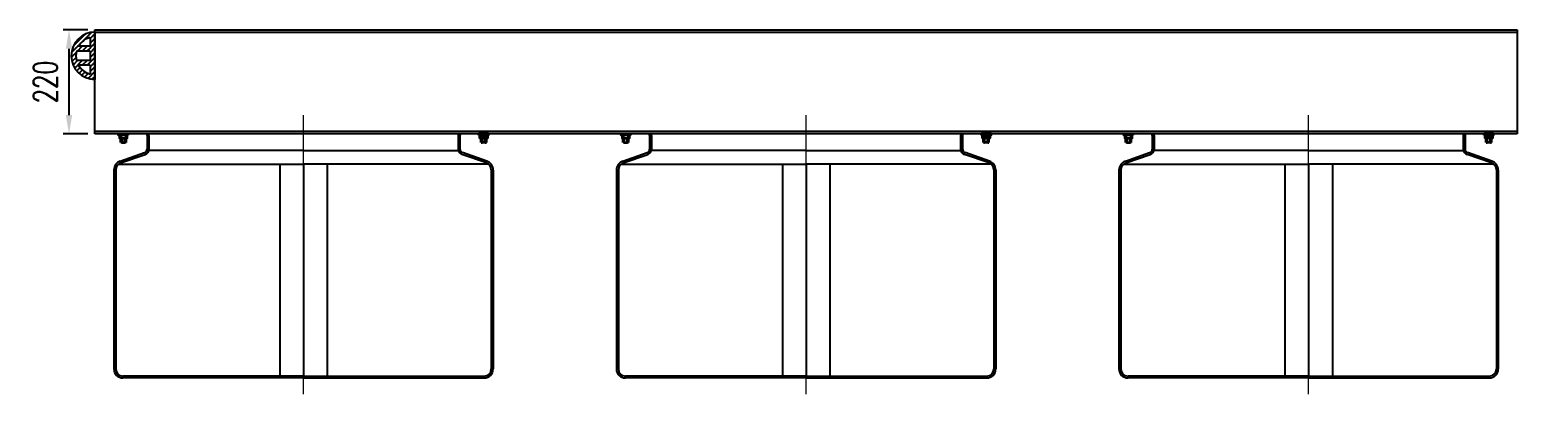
# Model space of a CAD drawing. Header units: millimetres. Extents: x -1822632 to -1305911, y 1206448 to 1536160.
# Drawn here: x -1658786 to -1655649, y 1238932 to 1239701 of the extents above; entities that cross this region are included whole.
import ezdxf

# ---------------------------------------------------------------- set-up
doc = ezdxf.new("R2010")
doc.units = ezdxf.units.MM
doc.header["$LTSCALE"] = 1000
doc.layers.get('0').update_dxf_attribs({"linetype": 'CONTINUOUS'})
doc.layers.get('DEFPOINTS').update_dxf_attribs({"linetype": 'CONTINUOUS'})
for name, color, linetype in [('DOTE', 1, 'CONTINUOUS'), ('PUB_DIM', 3, 'CONTINUOUS'), ('浮筒', 252, 'CONTINUOUS'), ('螺栓', 146, 'CONTINUOUS'), ('铝架', 4, 'CONTINUOUS'), ('防撞橡胶条', 4, 'CONTINUOUS')]:
    doc.layers.add(name, color=color, linetype=linetype)
doc.styles.add('_TCH_DIM', font='SIMPLEX.shx', dxfattribs={"width": 0.7, "bigfont": 'GBCBIG.shx'})
doc.dimstyles.new('TCH_1_800', dxfattribs={"dimscale": 0.5, "dimtxt": 100, "dimasz": 80, "dimexe": 25, "dimexo": 30, "dimgap": 50, "dimtad": 1, "dimdec": 0, "dimzin": 0, "dimdsep": 46, "dimtxsty": '_TCH_DIM', "dimcen": 0.09, "dimclrt": 7, "dimazin": 2, "dimtfac": 1, "dimtdec": 0, "dimtix": 1, "dimtmove": 2, "dimatfit": 3, "dimfxl": 1, "dimtolj": 1, "dimtzin": 0, "dimarcsym": 0})

# ---------------------------------------------------------------- blocks, each defined once
blk = doc.blocks.new('*D338')
at = {"layer": 'DEFPOINTS', "color": 0, "transparency": 16777216}
for p in [(-1658648.9, 1239701.4), (-1658703.6, 1239481.4), (-1658648.9, 1239481.4)]:
    blk.add_point(p, dxfattribs=at)
at = {"layer": 'PUB_DIM', "color": 0, "lineweight": -2, "transparency": 16777216}
for p, q in [((-1658663.9, 1239701.4), (-1658716.1, 1239701.4)), ((-1658703.6, 1239661.4), (-1658703.6, 1239521.4)), ((-1658663.9, 1239481.4), (-1658716.1, 1239481.4))]:
    blk.add_line(p, q, dxfattribs=at)
at = {"layer": 'PUB_DIM', "color": 0, "transparency": 16777216}
for points in [[(-1658710.2, 1239661.4), (-1658696.9, 1239661.4), (-1658703.6, 1239701.4)], [(-1658710.2, 1239521.4), (-1658696.9, 1239521.4), (-1658703.6, 1239481.4)]]:
    blk.add_solid(points, dxfattribs=at)
at = {"layer": 'PUB_DIM', "color": 7, "transparency": 16777216, "insert": (-1658753.6, 1239591.4), "char_height": 50, "attachment_point": 5, "rotation": 90, "style": '_TCH_DIM'}
blk.add_mtext('\\A1;220', dxfattribs=at)
blk = doc.blocks.new('D型防撞条')
at = {"layer": '防撞橡胶条'}
h = blk.add_hatch(dxfattribs=at)
h.set_pattern_fill('橡胶', color=256, scale=2)
h.set_pattern_definition([(45, (-2124153.6965, -537261.837), (-5.000000133, 5.000000133), []), (135, (-2124142.565, -537261.837), (-5.000000133, -5.000000133), [1.6, -5.471068])])
h.paths.add_polyline_path([(0, 50, 1), (0, -50)])
h.paths.add_polyline_path([(-10, 20), (-34.6, 20, -0.201283), (-10, 38.7)], flags=16)
h.paths.add_polyline_path([(-10, 10), (-10, -10), (-38.7, -10, -0.127017), (-38.7, 10)], flags=16)
h.paths.add_polyline_path([(-10, -20), (-10, -38.7, -0.201283), (-34.6, -20)], flags=16)
for p, q in [((-10, 38.7), (-10, 20)), ((0, 50), (0, -50)), ((-10, 10), (-38.7, 10)), ((-10, 20), (-34.6, 20)), ((-10, 10), (-10, -10)), ((-10, -10), (-38.7, -10)), ((-10, -20), (-34.6, -20)), ((-10, -20), (-10, -38.7))]:
    blk.add_line(p, q, dxfattribs=at)
for radius, start, end in [(50, 90, 270), (40, 104.4775, 150), (40, 165.5225, 194.4775), (40, 210, 255.5225)]:
    blk.add_arc((0, 0), radius, start, end, dxfattribs=at)

msp = doc.modelspace()

# ---------------------------------------------------------------- linework, layer by layer
for p, q in [((-1658648.912, 1239701.418), (-1655648.912, 1239701.418)), ((-1658648.912, 1239481.418), (-1658648.912, 1239701.418)), ((-1658648.912, 1239696.418), (-1655648.912, 1239696.418)), ((-1655648.912, 1239701.418), (-1655648.912, 1239481.418)), ((-1655648.912, 1239486.418), (-1658648.912, 1239486.418)), ((-1655648.912, 1239481.418), (-1658648.912, 1239481.418))]:
    msp.add_line(p, q)
at = {"layer": 'DOTE', "lineweight": 9}
for points in [[(-1658208.912, 1238932.041), (-1658208.912, 1239520.826)], [(-1657148.912, 1238932.041), (-1657148.912, 1239520.826)], [(-1656088.912, 1238932.041), (-1656088.912, 1239520.826)]]:
    msp.add_lwpolyline(points, dxfattribs=at)
at = {"layer": '浮筒'}
for p, q in [((-1658538.912, 1239478.388), (-1658538.912, 1239449.589)), ((-1658534.912, 1239478.388), (-1658534.912, 1239449.589)), ((-1657882.912, 1239478.388), (-1657882.912, 1239449.589)), ((-1657878.912, 1239478.388), (-1657878.912, 1239449.589)), ((-1657478.912, 1239478.388), (-1657478.912, 1239449.589)), ((-1657474.912, 1239478.388), (-1657474.912, 1239449.589)), ((-1656822.912, 1239478.388), (-1656822.912, 1239449.589)), ((-1656818.912, 1239478.388), (-1656818.912, 1239449.589)), ((-1656418.912, 1239478.388), (-1656418.912, 1239449.589)), ((-1656414.912, 1239478.388), (-1656414.912, 1239449.589)), ((-1655762.912, 1239478.388), (-1655762.912, 1239449.589)), ((-1655758.912, 1239478.388), (-1655758.912, 1239449.589)), ((-1658595.482, 1239424.224), (-1658544.283, 1239442.033)), ((-1658594.84, 1239420.212), (-1658542.969, 1239438.255)), ((-1658208.912, 1239446.727), (-1658535.258, 1239446.727)), ((-1658208.912, 1239446.727), (-1657882.566, 1239446.727)), ((-1657822.984, 1239420.212), (-1657874.854, 1239438.255)), ((-1657822.341, 1239424.224), (-1657873.54, 1239442.033)), ((-1657535.482, 1239424.224), (-1657484.283, 1239442.033)), ((-1657534.84, 1239420.212), (-1657482.969, 1239438.255)), ((-1657148.912, 1239446.727), (-1657475.258, 1239446.727)), ((-1657148.912, 1239446.727), (-1656822.566, 1239446.727)), ((-1656762.984, 1239420.212), (-1656814.854, 1239438.255)), ((-1656762.341, 1239424.224), (-1656813.54, 1239442.033)), ((-1656475.482, 1239424.224), (-1656424.283, 1239442.033)), ((-1656474.84, 1239420.212), (-1656422.969, 1239438.255)), ((-1656088.912, 1239446.727), (-1656415.258, 1239446.727)), ((-1656088.912, 1239446.727), (-1655762.566, 1239446.727)), ((-1655702.984, 1239420.212), (-1655754.854, 1239438.255)), ((-1655702.341, 1239424.224), (-1655753.54, 1239442.033)), ((-1658608.912, 1239405.334), (-1658608.912, 1238985.388)), ((-1658604.912, 1239406.045), (-1658604.912, 1238985.388)), ((-1658599.562, 1239417.529), (-1658208.912, 1239417.529)), ((-1658258.912, 1239417.529), (-1658258.912, 1238968.191)), ((-1658208.912, 1239417.529), (-1658208.912, 1238968.191)), ((-1658208.912, 1239417.529), (-1658208.912, 1238968.191)), ((-1657818.261, 1239417.529), (-1658208.912, 1239417.529)), ((-1658158.912, 1239417.529), (-1658158.912, 1238968.191)), ((-1657812.912, 1239406.045), (-1657812.912, 1238985.388)), ((-1657808.912, 1239405.334), (-1657808.912, 1238985.388)), ((-1657548.912, 1239405.334), (-1657548.912, 1238985.388)), ((-1657544.912, 1239406.045), (-1657544.912, 1238985.388)), ((-1657539.562, 1239417.529), (-1657148.912, 1239417.529)), ((-1657198.912, 1239417.529), (-1657198.912, 1238968.191)), ((-1657148.912, 1239417.529), (-1657148.912, 1238968.191)), ((-1657148.912, 1239417.529), (-1657148.912, 1238968.191)), ((-1656758.261, 1239417.529), (-1657148.912, 1239417.529)), ((-1657098.912, 1239417.529), (-1657098.912, 1238968.191)), ((-1656752.912, 1239406.045), (-1656752.912, 1238985.388)), ((-1656748.912, 1239405.334), (-1656748.912, 1238985.388)), ((-1656488.912, 1239405.334), (-1656488.912, 1238985.388)), ((-1656484.912, 1239406.045), (-1656484.912, 1238985.388)), ((-1656479.562, 1239417.529), (-1656088.912, 1239417.529)), ((-1656138.912, 1239417.529), (-1656138.912, 1238968.191)), ((-1656088.912, 1239417.529), (-1656088.912, 1238968.191)), ((-1656088.912, 1239417.529), (-1656088.912, 1238968.191)), ((-1655698.261, 1239417.529), (-1656088.912, 1239417.529)), ((-1656038.912, 1239417.529), (-1656038.912, 1238968.191)), ((-1655692.912, 1239406.045), (-1655692.912, 1238985.388)), ((-1655688.912, 1239405.334), (-1655688.912, 1238985.388)), ((-1658208.912, 1238970.388), (-1658589.912, 1238970.388)), ((-1658208.912, 1238966.388), (-1658589.912, 1238966.388)), ((-1658208.912, 1238970.388), (-1657827.912, 1238970.388)), ((-1658208.912, 1238966.388), (-1657827.912, 1238966.388)), ((-1657148.912, 1238970.388), (-1657529.912, 1238970.388)), ((-1657148.912, 1238966.388), (-1657529.912, 1238966.388)), ((-1657148.912, 1238970.388), (-1656767.912, 1238970.388)), ((-1657148.912, 1238966.388), (-1656767.912, 1238966.388)), ((-1656088.912, 1238970.388), (-1656469.912, 1238970.388)), ((-1656088.912, 1238966.388), (-1656469.912, 1238966.388)), ((-1656088.912, 1238970.388), (-1655707.912, 1238970.388)), ((-1656088.912, 1238966.388), (-1655707.912, 1238966.388))]:
    msp.add_line(p, q, dxfattribs=at)
for centre, radius, start, end in [((-1658546.912, 1239478.388), 8, 0, 22.255146), ((-1658546.912, 1239478.388), 12, 0, 14.624778), ((-1657870.912, 1239478.388), 12, 165.375222, 180), ((-1657870.912, 1239478.388), 8, 157.744854, 180), ((-1657486.912, 1239478.388), 8, 0, 22.255146), ((-1657486.912, 1239478.388), 12, 0, 14.624778), ((-1656810.912, 1239478.388), 12, 165.375222, 180), ((-1656810.912, 1239478.388), 8, 157.744854, 180), ((-1656426.912, 1239478.388), 8, 0, 22.255146), ((-1656426.912, 1239478.388), 12, 0, 14.624778), ((-1655750.912, 1239478.388), 12, 165.375222, 180), ((-1655750.912, 1239478.388), 8, 157.744854, 180), ((-1658588.912, 1239405.334), 20, 109.179794, 180), ((-1658546.912, 1239449.589), 8, 289.179794, 0), ((-1658546.912, 1239449.589), 12, 289.179794, 0), ((-1657870.912, 1239449.589), 12, 180, 250.820206), ((-1657870.912, 1239449.589), 8, 180, 250.820206), ((-1657828.912, 1239405.334), 20, 0, 70.820206), ((-1657528.912, 1239405.334), 20, 109.179794, 180), ((-1657486.912, 1239449.589), 8, 289.179794, 0), ((-1657486.912, 1239449.589), 12, 289.179794, 0), ((-1656810.912, 1239449.589), 12, 180, 250.820206), ((-1656810.912, 1239449.589), 8, 180, 250.820206), ((-1656768.912, 1239405.334), 20, 0, 70.820206), ((-1656468.912, 1239405.334), 20, 109.179794, 180), ((-1656426.912, 1239449.589), 8, 289.179794, 0), ((-1656426.912, 1239449.589), 12, 289.179794, 0), ((-1655750.912, 1239449.589), 12, 180, 250.820206), ((-1655750.912, 1239449.589), 8, 180, 250.820206), ((-1655708.912, 1239405.334), 20, 0, 70.820206), ((-1658589.912, 1239406.045), 15, 109.179794, 180), ((-1657827.912, 1239406.045), 15, 0, 70.820206), ((-1657529.912, 1239406.045), 15, 109.179794, 180), ((-1656767.912, 1239406.045), 15, 0, 70.820206), ((-1656469.912, 1239406.045), 15, 109.179794, 180), ((-1655707.912, 1239406.045), 15, 0, 70.820206), ((-1658589.912, 1238985.388), 19, 180, 270), ((-1658589.912, 1238985.388), 15, 180, 270), ((-1657827.912, 1238985.388), 19, 270, 0), ((-1657827.912, 1238985.388), 15, 270, 0), ((-1657529.912, 1238985.388), 19, 180, 270), ((-1657529.912, 1238985.388), 15, 180, 270), ((-1656767.912, 1238985.388), 19, 270, 0), ((-1656767.912, 1238985.388), 15, 270, 0), ((-1656469.912, 1238985.388), 19, 180, 270), ((-1656469.912, 1238985.388), 15, 180, 270), ((-1655707.912, 1238985.388), 19, 270, 0), ((-1655707.912, 1238985.388), 15, 270, 0)]:
    msp.add_arc(centre, radius, start, end, dxfattribs=at)
at = {"layer": '螺栓', "lineweight": 35}
for points in [[(-1658578.81, 1239479.169), (-1658599.013, 1239479.169), (-1658599.013, 1239481.418), (-1658578.81, 1239481.418)], [(-1658596.783, 1239479.169), (-1658596.783, 1239472.422), (-1658581.041, 1239472.422), (-1658581.041, 1239479.169)], [(-1658596.783, 1239479.169), (-1658596.783, 1239472.422), (-1658581.041, 1239472.422), (-1658581.041, 1239479.169)], [(-1658594.534, 1239479.169), (-1658594.534, 1239472.422)], [(-1658594.534, 1239479.169), (-1658594.534, 1239472.422)], [(-1658594.534, 1239463.445), (-1658594.534, 1239472.422)], [(-1658594.534, 1239463.445), (-1658594.534, 1239472.422)], [(-1658592.285, 1239463.445), (-1658594.534, 1239463.445)], [(-1658592.285, 1239463.445), (-1658594.534, 1239463.445)], [(-1658592.285, 1239479.169), (-1658592.285, 1239481.418)], [(-1658592.285, 1239479.169), (-1658592.285, 1239481.418)], [(-1658592.285, 1239463.445), (-1658592.285, 1239472.422)], [(-1658592.285, 1239463.445), (-1658592.285, 1239472.422)], [(-1658592.285, 1239463.445), (-1658585.538, 1239463.445)], [(-1658592.285, 1239463.445), (-1658585.538, 1239463.445)], [(-1658585.538, 1239479.169), (-1658585.538, 1239481.418)], [(-1658585.538, 1239479.169), (-1658585.538, 1239481.418)], [(-1658585.538, 1239463.445), (-1658585.538, 1239472.422)], [(-1658585.538, 1239463.445), (-1658585.538, 1239472.422)], [(-1658583.29, 1239463.445), (-1658585.538, 1239463.445)], [(-1658583.29, 1239463.445), (-1658585.538, 1239463.445)], [(-1658583.29, 1239472.422), (-1658583.29, 1239479.169)], [(-1658583.29, 1239472.422), (-1658583.29, 1239479.169)], [(-1658583.29, 1239463.445), (-1658583.29, 1239472.422)], [(-1658583.29, 1239463.445), (-1658583.29, 1239472.422)], [(-1658578.81, 1239479.169), (-1658578.81, 1239481.418)], [(-1658578.81, 1239479.169), (-1658578.81, 1239481.418)], [(-1657839.013, 1239479.169), (-1657839.013, 1239481.418)], [(-1657839.013, 1239479.169), (-1657839.013, 1239481.418)], [(-1657839.013, 1239479.169), (-1657818.81, 1239479.169), (-1657818.81, 1239481.418), (-1657839.013, 1239481.418)], [(-1657821.041, 1239479.169), (-1657821.041, 1239472.422), (-1657836.783, 1239472.422), (-1657836.783, 1239479.169)], [(-1657821.041, 1239479.169), (-1657821.041, 1239472.422), (-1657836.783, 1239472.422), (-1657836.783, 1239479.169)], [(-1657834.534, 1239472.422), (-1657834.534, 1239479.169)], [(-1657834.534, 1239472.422), (-1657834.534, 1239479.169)], [(-1657834.534, 1239463.445), (-1657834.534, 1239472.422)], [(-1657834.534, 1239463.445), (-1657834.534, 1239472.422)], [(-1657834.534, 1239463.445), (-1657832.285, 1239463.445)], [(-1657834.534, 1239463.445), (-1657832.285, 1239463.445)], [(-1657832.285, 1239479.169), (-1657832.285, 1239481.418)], [(-1657832.285, 1239479.169), (-1657832.285, 1239481.418)], [(-1657832.285, 1239463.445), (-1657832.285, 1239472.422)], [(-1657832.285, 1239463.445), (-1657832.285, 1239472.422)], [(-1657825.538, 1239463.445), (-1657832.285, 1239463.445)], [(-1657825.538, 1239463.445), (-1657832.285, 1239463.445)], [(-1657825.538, 1239479.169), (-1657825.538, 1239481.418)], [(-1657825.538, 1239479.169), (-1657825.538, 1239481.418)], [(-1657825.538, 1239463.445), (-1657825.538, 1239472.422)], [(-1657825.538, 1239463.445), (-1657825.538, 1239472.422)], [(-1657825.538, 1239463.445), (-1657823.29, 1239463.445)], [(-1657825.538, 1239463.445), (-1657823.29, 1239463.445)], [(-1657823.29, 1239479.169), (-1657823.29, 1239472.422)], [(-1657823.29, 1239479.169), (-1657823.29, 1239472.422)], [(-1657823.29, 1239463.445), (-1657823.29, 1239472.422)], [(-1657823.29, 1239463.445), (-1657823.29, 1239472.422)], [(-1657518.81, 1239479.169), (-1657539.013, 1239479.169), (-1657539.013, 1239481.418), (-1657518.81, 1239481.418)], [(-1657536.783, 1239479.169), (-1657536.783, 1239472.422), (-1657521.041, 1239472.422), (-1657521.041, 1239479.169)], [(-1657536.783, 1239479.169), (-1657536.783, 1239472.422), (-1657521.041, 1239472.422), (-1657521.041, 1239479.169)], [(-1657534.534, 1239479.169), (-1657534.534, 1239472.422)], [(-1657534.534, 1239479.169), (-1657534.534, 1239472.422)], [(-1657534.534, 1239463.445), (-1657534.534, 1239472.422)], [(-1657534.534, 1239463.445), (-1657534.534, 1239472.422)], [(-1657532.285, 1239463.445), (-1657534.534, 1239463.445)], [(-1657532.285, 1239463.445), (-1657534.534, 1239463.445)], [(-1657532.285, 1239479.169), (-1657532.285, 1239481.418)], [(-1657532.285, 1239479.169), (-1657532.285, 1239481.418)], [(-1657532.285, 1239463.445), (-1657532.285, 1239472.422)], [(-1657532.285, 1239463.445), (-1657532.285, 1239472.422)], [(-1657532.285, 1239463.445), (-1657525.538, 1239463.445)], [(-1657532.285, 1239463.445), (-1657525.538, 1239463.445)], [(-1657525.538, 1239479.169), (-1657525.538, 1239481.418)], [(-1657525.538, 1239479.169), (-1657525.538, 1239481.418)], [(-1657525.538, 1239463.445), (-1657525.538, 1239472.422)], [(-1657525.538, 1239463.445), (-1657525.538, 1239472.422)], [(-1657523.29, 1239463.445), (-1657525.538, 1239463.445)], [(-1657523.29, 1239463.445), (-1657525.538, 1239463.445)], [(-1657523.29, 1239472.422), (-1657523.29, 1239479.169)], [(-1657523.29, 1239472.422), (-1657523.29, 1239479.169)], [(-1657523.29, 1239463.445), (-1657523.29, 1239472.422)], [(-1657523.29, 1239463.445), (-1657523.29, 1239472.422)], [(-1657518.81, 1239479.169), (-1657518.81, 1239481.418)], [(-1657518.81, 1239479.169), (-1657518.81, 1239481.418)], [(-1656779.013, 1239479.169), (-1656779.013, 1239481.418)], [(-1656779.013, 1239479.169), (-1656779.013, 1239481.418)], [(-1656779.013, 1239479.169), (-1656758.81, 1239479.169), (-1656758.81, 1239481.418), (-1656779.013, 1239481.418)], [(-1656761.041, 1239479.169), (-1656761.041, 1239472.422), (-1656776.783, 1239472.422), (-1656776.783, 1239479.169)], [(-1656761.041, 1239479.169), (-1656761.041, 1239472.422), (-1656776.783, 1239472.422), (-1656776.783, 1239479.169)], [(-1656774.534, 1239472.422), (-1656774.534, 1239479.169)], [(-1656774.534, 1239472.422), (-1656774.534, 1239479.169)], [(-1656774.534, 1239463.445), (-1656774.534, 1239472.422)], [(-1656774.534, 1239463.445), (-1656774.534, 1239472.422)], [(-1656774.534, 1239463.445), (-1656772.285, 1239463.445)], [(-1656774.534, 1239463.445), (-1656772.285, 1239463.445)], [(-1656772.285, 1239479.169), (-1656772.285, 1239481.418)], [(-1656772.285, 1239479.169), (-1656772.285, 1239481.418)], [(-1656772.285, 1239463.445), (-1656772.285, 1239472.422)], [(-1656772.285, 1239463.445), (-1656772.285, 1239472.422)], [(-1656765.538, 1239463.445), (-1656772.285, 1239463.445)], [(-1656765.538, 1239463.445), (-1656772.285, 1239463.445)], [(-1656765.538, 1239479.169), (-1656765.538, 1239481.418)], [(-1656765.538, 1239479.169), (-1656765.538, 1239481.418)], [(-1656765.538, 1239463.445), (-1656765.538, 1239472.422)], [(-1656765.538, 1239463.445), (-1656765.538, 1239472.422)], [(-1656765.538, 1239463.445), (-1656763.29, 1239463.445)], [(-1656765.538, 1239463.445), (-1656763.29, 1239463.445)], [(-1656763.29, 1239479.169), (-1656763.29, 1239472.422)], [(-1656763.29, 1239479.169), (-1656763.29, 1239472.422)], [(-1656763.29, 1239463.445), (-1656763.29, 1239472.422)], [(-1656763.29, 1239463.445), (-1656763.29, 1239472.422)], [(-1656458.81, 1239479.169), (-1656479.013, 1239479.169), (-1656479.013, 1239481.418), (-1656458.81, 1239481.418)], [(-1656476.783, 1239479.169), (-1656476.783, 1239472.422), (-1656461.041, 1239472.422), (-1656461.041, 1239479.169)], [(-1656476.783, 1239479.169), (-1656476.783, 1239472.422), (-1656461.041, 1239472.422), (-1656461.041, 1239479.169)], [(-1656474.534, 1239479.169), (-1656474.534, 1239472.422)], [(-1656474.534, 1239479.169), (-1656474.534, 1239472.422)], [(-1656474.534, 1239463.445), (-1656474.534, 1239472.422)], [(-1656474.534, 1239463.445), (-1656474.534, 1239472.422)], [(-1656472.285, 1239463.445), (-1656474.534, 1239463.445)], [(-1656472.285, 1239463.445), (-1656474.534, 1239463.445)], [(-1656472.285, 1239479.169), (-1656472.285, 1239481.418)], [(-1656472.285, 1239479.169), (-1656472.285, 1239481.418)], [(-1656472.285, 1239463.445), (-1656472.285, 1239472.422)], [(-1656472.285, 1239463.445), (-1656472.285, 1239472.422)], [(-1656472.285, 1239463.445), (-1656465.538, 1239463.445)], [(-1656472.285, 1239463.445), (-1656465.538, 1239463.445)], [(-1656465.538, 1239479.169), (-1656465.538, 1239481.418)], [(-1656465.538, 1239479.169), (-1656465.538, 1239481.418)], [(-1656465.538, 1239463.445), (-1656465.538, 1239472.422)], [(-1656465.538, 1239463.445), (-1656465.538, 1239472.422)], [(-1656463.29, 1239463.445), (-1656465.538, 1239463.445)], [(-1656463.29, 1239463.445), (-1656465.538, 1239463.445)], [(-1656463.29, 1239472.422), (-1656463.29, 1239479.169)], [(-1656463.29, 1239472.422), (-1656463.29, 1239479.169)], [(-1656463.29, 1239463.445), (-1656463.29, 1239472.422)], [(-1656463.29, 1239463.445), (-1656463.29, 1239472.422)], [(-1656458.81, 1239479.169), (-1656458.81, 1239481.418)], [(-1656458.81, 1239479.169), (-1656458.81, 1239481.418)], [(-1655719.013, 1239479.169), (-1655719.013, 1239481.418)], [(-1655719.013, 1239479.169), (-1655719.013, 1239481.418)], [(-1655719.013, 1239479.169), (-1655698.81, 1239479.169), (-1655698.81, 1239481.418), (-1655719.013, 1239481.418)], [(-1655701.041, 1239479.169), (-1655701.041, 1239472.422), (-1655716.783, 1239472.422), (-1655716.783, 1239479.169)], [(-1655701.041, 1239479.169), (-1655701.041, 1239472.422), (-1655716.783, 1239472.422), (-1655716.783, 1239479.169)], [(-1655714.534, 1239472.422), (-1655714.534, 1239479.169)], [(-1655714.534, 1239472.422), (-1655714.534, 1239479.169)], [(-1655714.534, 1239463.445), (-1655714.534, 1239472.422)], [(-1655714.534, 1239463.445), (-1655714.534, 1239472.422)], [(-1655714.534, 1239463.445), (-1655712.285, 1239463.445)], [(-1655714.534, 1239463.445), (-1655712.285, 1239463.445)], [(-1655712.285, 1239479.169), (-1655712.285, 1239481.418)], [(-1655712.285, 1239479.169), (-1655712.285, 1239481.418)], [(-1655712.285, 1239463.445), (-1655712.285, 1239472.422)], [(-1655712.285, 1239463.445), (-1655712.285, 1239472.422)], [(-1655705.538, 1239463.445), (-1655712.285, 1239463.445)], [(-1655705.538, 1239463.445), (-1655712.285, 1239463.445)], [(-1655705.538, 1239479.169), (-1655705.538, 1239481.418)], [(-1655705.538, 1239479.169), (-1655705.538, 1239481.418)], [(-1655705.538, 1239463.445), (-1655705.538, 1239472.422)], [(-1655705.538, 1239463.445), (-1655705.538, 1239472.422)], [(-1655705.538, 1239463.445), (-1655703.29, 1239463.445)], [(-1655705.538, 1239463.445), (-1655703.29, 1239463.445)], [(-1655703.29, 1239479.169), (-1655703.29, 1239472.422)], [(-1655703.29, 1239479.169), (-1655703.29, 1239472.422)], [(-1655703.29, 1239463.445), (-1655703.29, 1239472.422)], [(-1655703.29, 1239463.445), (-1655703.29, 1239472.422)]]:
    msp.add_lwpolyline(points, dxfattribs=at)

# ---------------------------------------------------------------- block references
at = {"layer": '铝架'}
msp.add_blockref('D型防撞条', (-1658648.912, 1239646.418), dxfattribs=at)

# ---------------------------------------------------------------- dimensions: what is measured, and where the dimension line sits
at = {"layer": 'PUB_DIM'}
dim = msp.add_linear_dim(base=(-1658703.563, 1239481.418), p1=(-1658648.912, 1239701.418), p2=(-1658648.912, 1239481.418), angle=90, dimstyle='TCH_1_800', dxfattribs=at)
dim.commit()
dim.dimension.update_dxf_attribs({"geometry": '*D338', "text_midpoint": (-1658753.563, 1239591.418)})

doc.saveas('drawing.dxf')
